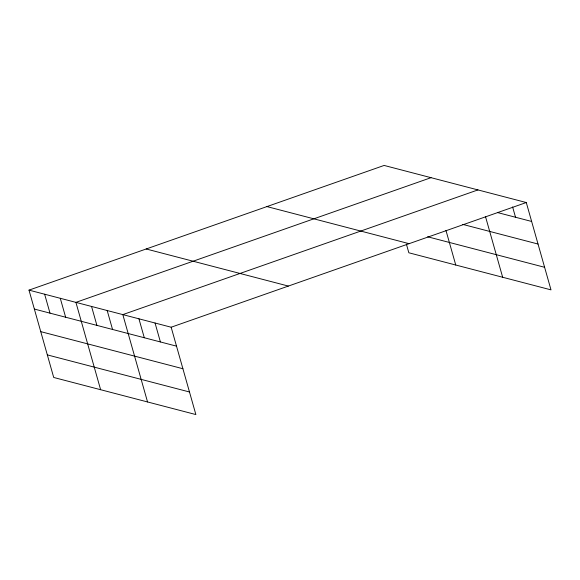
<?xml version="1.0" encoding="UTF-8"?>
<svg xmlns="http://www.w3.org/2000/svg" width="580" height="580" viewBox="0 0 580 580"><rect width="100%" height="100%" fill="white"/><g stroke="black" fill="none" stroke-linecap="round" stroke-linejoin="round"><path stroke-width="0.87" d="M29 290.13L171.158 327.221L195.873 414.562L53.715 377.471L29 290.13L384.127 165.438L526.285 202.529L551 289.869L408.842 252.779L406.384 244.093M431.034 177.676L75.915 302.368L100.63 389.716M477.949 189.914L122.822 314.606L147.545 401.954M171.158 327.221L526.285 202.529M497.72 212.606L531.642 221.458M462.76 224.395L538.03 244.035M427.649 236.778L544.613 267.293M266.93 206.582L409.096 243.673M146.189 248.98L288.347 286.07M34.358 309.06L176.516 346.151M40.745 331.637L182.903 368.728M47.328 354.895L189.486 391.986M512.604 206.93L515.526 217.254M485.518 216.659L502.664 277.262M445.955 230.383L455.75 265.017M155.049 323.017L160.406 341.946M138.939 318.812L144.29 337.741M107.191 310.532L112.542 329.462M91.553 306.45L96.903 325.38M60.276 298.287L65.634 317.216M44.638 294.212L49.996 313.135"/></g></svg>
